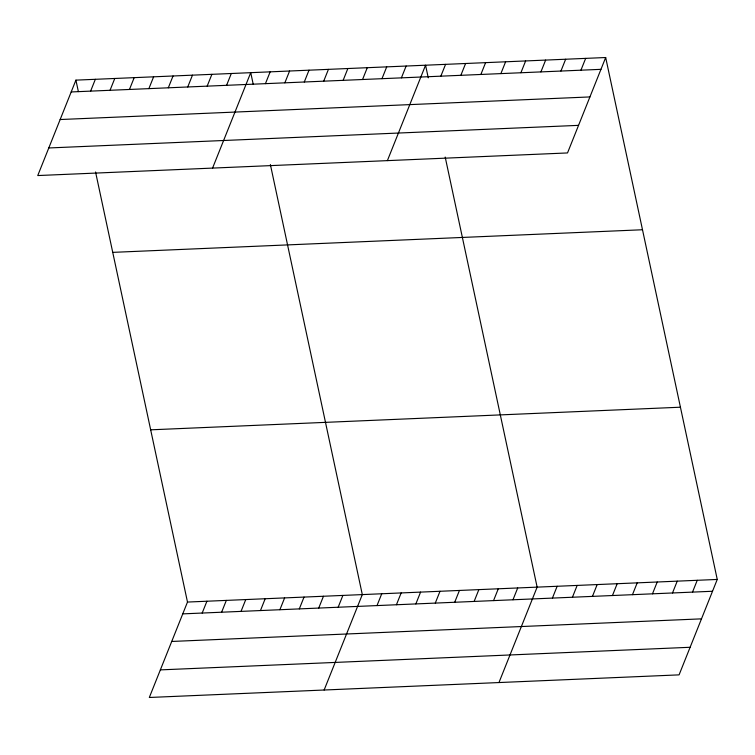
<?xml version="1.0" encoding="UTF-8"?>
<svg xmlns="http://www.w3.org/2000/svg" width="755" height="755" viewBox="0 0 755 755"><rect width="100%" height="100%" fill="white"/><g stroke="black" fill="none" stroke-linecap="round" stroke-linejoin="round"><path stroke-width="1.13" d="M75.915 80.134L37.75 175.556L567.515 152.944L605.68 57.522L75.915 80.134L78.369 91.61M90.619 91.119L95.338 79.303M110.041 90.289L114.769 78.473M129.464 89.458L134.192 77.642M148.886 88.628L153.614 76.812M168.318 87.797L173.037 75.991M187.74 86.976L192.468 75.16M207.163 86.145L211.891 74.33M226.585 85.315L231.313 73.499M212.57 168.091L250.736 72.669L253.189 84.154M265.439 83.654L270.158 71.838M284.861 82.824L289.59 71.017M304.284 82.002L309.012 70.187M323.706 81.172L328.434 69.356M343.138 80.341L347.857 68.526M362.56 79.511L367.289 67.695M381.983 78.68L386.711 66.865M95.555 171.989L187.485 602.056L149.32 697.478L679.085 674.866L717.25 579.444L605.68 57.522M401.405 77.85L406.133 66.044M202.189 613.041L206.917 601.225M387.391 160.636L425.556 65.213L428.255 77.841M221.611 612.211L226.34 600.395M440.844 76.17L445.573 64.354M241.034 611.38L245.762 599.564M460.861 75.321L465.59 63.505M260.466 610.55L265.184 598.734M480.869 74.462L485.597 62.646M279.888 609.719L284.616 597.913M500.886 73.612L505.614 61.797M299.31 608.898L304.038 597.082M520.903 72.754L525.622 60.938M318.733 608.068L323.461 596.252M540.91 71.904L545.638 60.089M338.164 607.237L342.883 595.421M560.927 71.046L565.655 59.23M324.14 690.013L362.306 594.591L270.375 164.533M580.935 70.196L585.663 58.38M377.009 605.576L381.737 593.76M396.432 604.746L401.16 592.939M415.854 603.924L420.582 592.109M435.286 603.094L440.005 591.278M454.708 602.263L459.436 590.448M474.131 601.433L478.859 589.617M493.553 600.602L498.281 588.787M512.985 599.772L517.703 587.966M498.961 682.558L537.135 587.135L445.195 157.068M552.415 598.092L557.143 586.276M572.432 597.243L577.16 585.427M592.448 596.384L597.167 584.568M612.456 595.535L617.184 583.719M632.473 594.676L637.201 582.86M652.48 593.826L657.209 582.011M672.497 592.968L677.226 581.152M692.514 592.118L697.233 580.302M71.187 91.95L600.952 69.337M60.155 119.535L589.919 96.933M48.782 147.961L578.547 125.358M112.731 252.368L642.496 229.756M150.67 429.822L680.434 407.209M187.485 602.056L717.25 579.444M182.767 613.872L712.522 591.259M171.725 641.457L701.489 618.855M160.362 669.883L690.117 647.28"/></g></svg>
